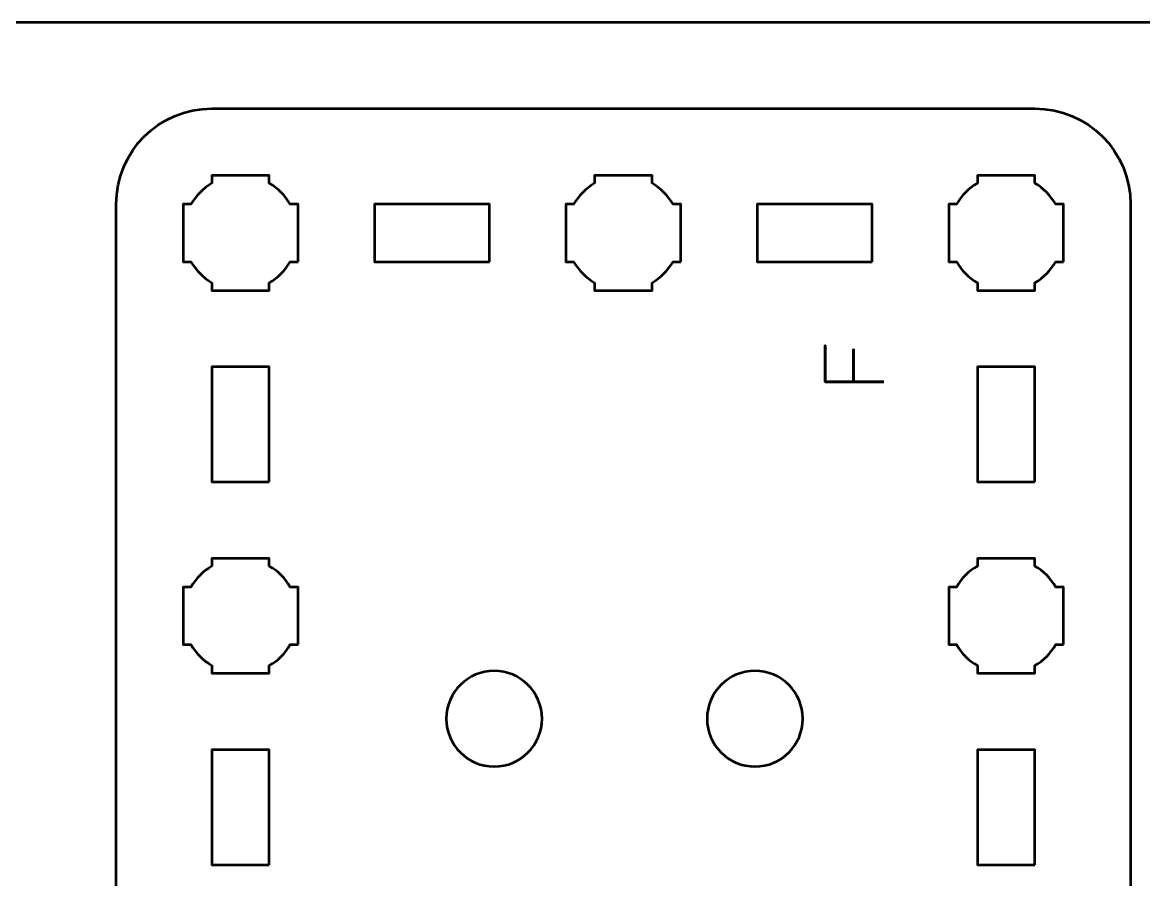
# Model space of a CAD drawing. Header units: centimetres. Extents: x -21 to 0, y -29.7 to 0.
# Drawn here: x -8.89 to -3.03, y -4.48 to 0 of the extents above; entities that cross this region are included whole.
import ezdxf

# ---------------------------------------------------------------- set-up
doc = ezdxf.new("R2010")
doc.units = ezdxf.units.CM
doc.header["$MEASUREMENT"] = 0
doc.layers.add('Layer 1', color=7, linetype='Continuous')

msp = doc.modelspace()

# ---------------------------------------------------------------- linework, layer by layer
at = {"layer": 'Layer 1', "color": 22, "lineweight": 53}
msp.add_open_spline([(-21.00003, -29.19995), (-21.00003, -29.19995), (-21.00003, -0.49992), (-21.00003, -0.49992), (-21.00003, -0.49992), (-21.00003, -0.22295), (-20.77694, 0.00004), (-20.49994, 0.00004), (-20.49994, 0.00004), (-20.49994, 0.00004), (-0.50008, 0.00004), (-0.50008, 0.00004), (-0.50008, 0.00004), (-0.22294, 0.00004), (0.00002, -0.22295), (0.00002, -0.49992), (0.00002, -0.49992), (0.00002, -0.49992), (0.00002, -29.19995), (0.00002, -29.19995), (0.00002, -29.19995), (0.00002, -29.47695), (-0.22294, -29.70004), (-0.50008, -29.70004), (-0.50008, -29.70004), (-0.50008, -29.70004), (-20.49994, -29.70004), (-20.49994, -29.70004), (-20.49994, -29.70004), (-20.77694, -29.70004), (-21.00003, -29.47695), (-21.00003, -29.19995)], degree=3, knots=[0, 0, 0, 0, 0.125, 0.125, 0.125, 0.125, 0.25, 0.25, 0.25, 0.25, 0.375, 0.375, 0.375, 0.375, 0.5, 0.5, 0.5, 0.5, 0.625, 0.625, 0.625, 0.625, 0.75, 0.75, 0.75, 0.75, 0.875, 0.875, 0.875, 0.875, 1, 1, 1, 1], dxfattribs=at)
at = {"layer": 'Layer 1', "color": 114, "lineweight": 53}
msp.add_open_spline([(-3.80017, -7.75001), (-3.80017, -7.75001), (-3.60006, -7.75003), (-3.60006, -7.75003), (-3.60006, -7.75003), (-3.32306, -7.75003), (-3.09997, -7.52694), (-3.09997, -7.24994), (-3.09997, -7.24994), (-3.09997, -7.24994), (-3.09997, -0.95007), (-3.09997, -0.95007), (-3.09997, -0.95007), (-3.09997, -0.67293), (-3.32306, -0.44997), (-3.60006, -0.44997), (-3.60006, -0.44997), (-3.60006, -0.44997), (-7.89993, -0.44997), (-7.89993, -0.44997), (-7.89993, -0.44997), (-8.17707, -0.44997), (-8.40003, -0.67293), (-8.40003, -0.95007), (-8.40003, -0.95007), (-8.40003, -0.95007), (-8.40003, -7.24994), (-8.40003, -7.24994), (-8.40003, -7.24994), (-8.40003, -7.52694), (-8.17707, -7.75003), (-7.89993, -7.75003), (-7.89993, -7.75003), (-7.89993, -7.75003), (-6.13445, -7.75003), (-6.13445, -7.75003), (-6.13445, -7.75003), (-6.13445, -7.75003), (-3.80017, -7.75001), (-3.80017, -7.75001)], degree=3, knots=[0, 0, 0, 0, 0.1, 0.1, 0.1, 0.1, 0.2, 0.2, 0.2, 0.2, 0.3, 0.3, 0.3, 0.3, 0.4, 0.4, 0.4, 0.4, 0.5, 0.5, 0.5, 0.5, 0.6, 0.6, 0.6, 0.6, 0.7, 0.7, 0.7, 0.7, 0.8, 0.8, 0.8, 0.8, 0.9, 0.9, 0.9, 0.9, 1, 1, 1, 1], dxfattribs=at)
at = {"layer": 'Layer 1', "lineweight": 53}
for points in [[(-7.45, -1.24993), (-7.45, -1.24993), (-7.49011, -1.24993), (-7.49011, -1.24993), (-7.49011, -1.24993), (-7.51643, -1.29554), (-7.55446, -1.33346), (-7.59993, -1.35978), (-7.59993, -1.35978), (-7.59993, -1.35978), (-7.59993, -1.4), (-7.59993, -1.4), (-7.59993, -1.4), (-7.59993, -1.4), (-7.75, -1.4), (-7.75, -1.4), (-7.75, -1.4), (-7.75, -1.4), (-7.89993, -1.4), (-7.89993, -1.4), (-7.89993, -1.4), (-7.89993, -1.4), (-7.89993, -1.35978), (-7.89993, -1.35978), (-7.89993, -1.35978), (-7.94555, -1.33346), (-7.98343, -1.29554), (-8.00975, -1.24993), (-8.00975, -1.24993), (-8.00975, -1.24993), (-8.05, -1.24993), (-8.05, -1.24993), (-8.05, -1.24993), (-8.05, -1.24993), (-8.05, -1.1), (-8.05, -1.1), (-8.05, -1.1), (-8.05, -1.1), (-8.05, -0.94992), (-8.05, -0.94992), (-8.05, -0.94992), (-8.05, -0.94992), (-8.00975, -0.94992), (-8.00975, -0.94992), (-8.00975, -0.94992), (-7.98343, -0.90445), (-7.94555, -0.86642), (-7.89993, -0.8401), (-7.89993, -0.8401), (-7.89993, -0.8401), (-7.89993, -0.79999), (-7.89993, -0.79999), (-7.89993, -0.79999), (-7.89993, -0.79999), (-7.75, -0.79999), (-7.75, -0.79999), (-7.75, -0.79999), (-7.75, -0.79999), (-7.59993, -0.79999), (-7.59993, -0.79999), (-7.59993, -0.79999), (-7.59993, -0.79999), (-7.59993, -0.8401), (-7.59993, -0.8401), (-7.59993, -0.8401), (-7.55446, -0.86642), (-7.51643, -0.90445), (-7.49011, -0.94992), (-7.49011, -0.94992), (-7.49011, -0.94992), (-7.45, -0.94992), (-7.45, -0.94992), (-7.45, -0.94992), (-7.45, -0.94992), (-7.45, -1.1), (-7.45, -1.1), (-7.45, -1.1), (-7.45, -1.1), (-7.45, -1.24993), (-7.45, -1.24993)], [(-5.45, -1.24993), (-5.45, -1.24993), (-5.49011, -1.24993), (-5.49011, -1.24993), (-5.49011, -1.24993), (-5.51643, -1.29554), (-5.55446, -1.33346), (-5.59993, -1.35978), (-5.59993, -1.35978), (-5.59993, -1.35978), (-5.59993, -1.4), (-5.59993, -1.4), (-5.59993, -1.4), (-5.59993, -1.4), (-5.75, -1.4), (-5.75, -1.4), (-5.75, -1.4), (-5.75, -1.4), (-5.89993, -1.4), (-5.89993, -1.4), (-5.89993, -1.4), (-5.89993, -1.4), (-5.89993, -1.35978), (-5.89993, -1.35978), (-5.89993, -1.35978), (-5.94555, -1.33346), (-5.98343, -1.29554), (-6.00975, -1.24993), (-6.00975, -1.24993), (-6.00975, -1.24993), (-6.05, -1.24993), (-6.05, -1.24993), (-6.05, -1.24993), (-6.05, -1.24993), (-6.05, -1.1), (-6.05, -1.1), (-6.05, -1.1), (-6.05, -1.1), (-6.05, -0.94992), (-6.05, -0.94992), (-6.05, -0.94992), (-6.05, -0.94992), (-6.00975, -0.94992), (-6.00975, -0.94992), (-6.00975, -0.94992), (-5.98343, -0.90445), (-5.94555, -0.86642), (-5.89993, -0.8401), (-5.89993, -0.8401), (-5.89993, -0.8401), (-5.89993, -0.79999), (-5.89993, -0.79999), (-5.89993, -0.79999), (-5.89993, -0.79999), (-5.75, -0.79999), (-5.75, -0.79999), (-5.75, -0.79999), (-5.75, -0.79999), (-5.59993, -0.79999), (-5.59993, -0.79999), (-5.59993, -0.79999), (-5.59993, -0.79999), (-5.59993, -0.8401), (-5.59993, -0.8401), (-5.59993, -0.8401), (-5.55446, -0.86642), (-5.51643, -0.90445), (-5.49011, -0.94992), (-5.49011, -0.94992), (-5.49011, -0.94992), (-5.45, -0.94992), (-5.45, -0.94992), (-5.45, -0.94992), (-5.45, -0.94992), (-5.45, -1.1), (-5.45, -1.1), (-5.45, -1.1), (-5.45, -1.1), (-5.45, -1.24993), (-5.45, -1.24993)], [(-3.45, -1.24993), (-3.45, -1.24993), (-3.49011, -1.24993), (-3.49011, -1.24993), (-3.49011, -1.24993), (-3.51643, -1.29554), (-3.55446, -1.33346), (-3.59993, -1.35978), (-3.59993, -1.35978), (-3.59993, -1.35978), (-3.59993, -1.4), (-3.59993, -1.4), (-3.59993, -1.4), (-3.59993, -1.4), (-3.75, -1.4), (-3.75, -1.4), (-3.75, -1.4), (-3.75, -1.4), (-3.89993, -1.4), (-3.89993, -1.4), (-3.89993, -1.4), (-3.89993, -1.4), (-3.89993, -1.35978), (-3.89993, -1.35978), (-3.89993, -1.35978), (-3.94555, -1.33346), (-3.98343, -1.29554), (-4.00975, -1.24993), (-4.00975, -1.24993), (-4.00975, -1.24993), (-4.05, -1.24993), (-4.05, -1.24993), (-4.05, -1.24993), (-4.05, -1.24993), (-4.05, -1.1), (-4.05, -1.1), (-4.05, -1.1), (-4.05, -1.1), (-4.05, -0.94992), (-4.05, -0.94992), (-4.05, -0.94992), (-4.05, -0.94992), (-4.00975, -0.94992), (-4.00975, -0.94992), (-4.00975, -0.94992), (-3.98343, -0.90445), (-3.94555, -0.86642), (-3.89993, -0.8401), (-3.89993, -0.8401), (-3.89993, -0.8401), (-3.89993, -0.79999), (-3.89993, -0.79999), (-3.89993, -0.79999), (-3.89993, -0.79999), (-3.75, -0.79999), (-3.75, -0.79999), (-3.75, -0.79999), (-3.75, -0.79999), (-3.59993, -0.79999), (-3.59993, -0.79999), (-3.59993, -0.79999), (-3.59993, -0.79999), (-3.59993, -0.8401), (-3.59993, -0.8401), (-3.59993, -0.8401), (-3.55446, -0.86642), (-3.51643, -0.90445), (-3.49011, -0.94992), (-3.49011, -0.94992), (-3.49011, -0.94992), (-3.45, -0.94992), (-3.45, -0.94992), (-3.45, -0.94992), (-3.45, -0.94992), (-3.45, -1.1), (-3.45, -1.1), (-3.45, -1.1), (-3.45, -1.1), (-3.45, -1.24993), (-3.45, -1.24993)], [(-7.45, -3.24993), (-7.45, -3.24993), (-7.49011, -3.24993), (-7.49011, -3.24993), (-7.49011, -3.24993), (-7.51643, -3.29554), (-7.55446, -3.33346), (-7.59993, -3.35978), (-7.59993, -3.35978), (-7.59993, -3.35978), (-7.59993, -3.4), (-7.59993, -3.4), (-7.59993, -3.4), (-7.59993, -3.4), (-7.75, -3.4), (-7.75, -3.4), (-7.75, -3.4), (-7.75, -3.4), (-7.89993, -3.4), (-7.89993, -3.4), (-7.89993, -3.4), (-7.89993, -3.4), (-7.89993, -3.35978), (-7.89993, -3.35978), (-7.89993, -3.35978), (-7.94555, -3.33346), (-7.98343, -3.29554), (-8.00975, -3.24993), (-8.00975, -3.24993), (-8.00975, -3.24993), (-8.05, -3.24993), (-8.05, -3.24993), (-8.05, -3.24993), (-8.05, -3.24993), (-8.05, -3.1), (-8.05, -3.1), (-8.05, -3.1), (-8.05, -3.1), (-8.05, -2.94992), (-8.05, -2.94992), (-8.05, -2.94992), (-8.05, -2.94992), (-8.00975, -2.94992), (-8.00975, -2.94992), (-8.00975, -2.94992), (-7.98343, -2.90445), (-7.94555, -2.86642), (-7.89993, -2.8401), (-7.89993, -2.8401), (-7.89993, -2.8401), (-7.89993, -2.79999), (-7.89993, -2.79999), (-7.89993, -2.79999), (-7.89993, -2.79999), (-7.75, -2.79999), (-7.75, -2.79999), (-7.75, -2.79999), (-7.75, -2.79999), (-7.59993, -2.79999), (-7.59993, -2.79999), (-7.59993, -2.79999), (-7.59993, -2.79999), (-7.59993, -2.8401), (-7.59993, -2.8401), (-7.59993, -2.8401), (-7.55446, -2.86642), (-7.51643, -2.90445), (-7.49011, -2.94992), (-7.49011, -2.94992), (-7.49011, -2.94992), (-7.45, -2.94992), (-7.45, -2.94992), (-7.45, -2.94992), (-7.45, -2.94992), (-7.45, -3.1), (-7.45, -3.1), (-7.45, -3.1), (-7.45, -3.1), (-7.45, -3.24993), (-7.45, -3.24993)], [(-3.45, -3.24993), (-3.45, -3.24993), (-3.49011, -3.24993), (-3.49011, -3.24993), (-3.49011, -3.24993), (-3.51643, -3.29554), (-3.55446, -3.33346), (-3.59993, -3.35978), (-3.59993, -3.35978), (-3.59993, -3.35978), (-3.59993, -3.4), (-3.59993, -3.4), (-3.59993, -3.4), (-3.59993, -3.4), (-3.75, -3.4), (-3.75, -3.4), (-3.75, -3.4), (-3.75, -3.4), (-3.89993, -3.4), (-3.89993, -3.4), (-3.89993, -3.4), (-3.89993, -3.4), (-3.89993, -3.35978), (-3.89993, -3.35978), (-3.89993, -3.35978), (-3.94555, -3.33346), (-3.98343, -3.29554), (-4.00975, -3.24993), (-4.00975, -3.24993), (-4.00975, -3.24993), (-4.05, -3.24993), (-4.05, -3.24993), (-4.05, -3.24993), (-4.05, -3.24993), (-4.05, -3.1), (-4.05, -3.1), (-4.05, -3.1), (-4.05, -3.1), (-4.05, -2.94992), (-4.05, -2.94992), (-4.05, -2.94992), (-4.05, -2.94992), (-4.00975, -2.94992), (-4.00975, -2.94992), (-4.00975, -2.94992), (-3.98343, -2.90445), (-3.94555, -2.86642), (-3.89993, -2.8401), (-3.89993, -2.8401), (-3.89993, -2.8401), (-3.89993, -2.79999), (-3.89993, -2.79999), (-3.89993, -2.79999), (-3.89993, -2.79999), (-3.75, -2.79999), (-3.75, -2.79999), (-3.75, -2.79999), (-3.75, -2.79999), (-3.59993, -2.79999), (-3.59993, -2.79999), (-3.59993, -2.79999), (-3.59993, -2.79999), (-3.59993, -2.8401), (-3.59993, -2.8401), (-3.59993, -2.8401), (-3.55446, -2.86642), (-3.51643, -2.90445), (-3.49011, -2.94992), (-3.49011, -2.94992), (-3.49011, -2.94992), (-3.45, -2.94992), (-3.45, -2.94992), (-3.45, -2.94992), (-3.45, -2.94992), (-3.45, -3.1), (-3.45, -3.1), (-3.45, -3.1), (-3.45, -3.1), (-3.45, -3.24993), (-3.45, -3.24993)]]:
    msp.add_open_spline(points, degree=3, knots=[0, 0, 0, 0, 0.05, 0.05, 0.05, 0.05, 0.1, 0.1, 0.1, 0.1, 0.15, 0.15, 0.15, 0.15, 0.2, 0.2, 0.2, 0.2, 0.25, 0.25, 0.25, 0.25, 0.3, 0.3, 0.3, 0.3, 0.35, 0.35, 0.35, 0.35, 0.4, 0.4, 0.4, 0.4, 0.45, 0.45, 0.45, 0.45, 0.5, 0.5, 0.5, 0.5, 0.55, 0.55, 0.55, 0.55, 0.6, 0.6, 0.6, 0.6, 0.65, 0.65, 0.65, 0.65, 0.7, 0.7, 0.7, 0.7, 0.75, 0.75, 0.75, 0.75, 0.8, 0.8, 0.8, 0.8, 0.85, 0.85, 0.85, 0.85, 0.9, 0.9, 0.9, 0.9, 0.95, 0.95, 0.95, 0.95, 1, 1, 1, 1], dxfattribs=at)
at = {"layer": 'Layer 1', "color": 250, "lineweight": 53}
for points in [[(-6.44998, -1.25007), (-6.44998, -1.25007), (-7.04998, -1.25007), (-7.04998, -1.25007), (-7.04998, -1.25007), (-7.04998, -1.25007), (-7.04998, -0.95007), (-7.04998, -0.95007), (-7.04998, -0.95007), (-7.04998, -0.95007), (-6.44998, -0.95007), (-6.44998, -0.95007), (-6.44998, -0.95007), (-6.44998, -0.95007), (-6.44998, -1.25007), (-6.44998, -1.25007)], [(-4.45001, -1.25007), (-4.45001, -1.25007), (-5.05002, -1.25007), (-5.05002, -1.25007), (-5.05002, -1.25007), (-5.05002, -1.25007), (-5.05002, -0.95007), (-5.05002, -0.95007), (-5.05002, -0.95007), (-5.05002, -0.95007), (-4.45001, -0.95007), (-4.45001, -0.95007), (-4.45001, -0.95007), (-4.45001, -0.95007), (-4.45001, -1.25007), (-4.45001, -1.25007)], [(-7.59993, -2.40002), (-7.59993, -2.40002), (-7.89993, -2.40002), (-7.89993, -2.40002), (-7.89993, -2.40002), (-7.89993, -2.40002), (-7.89993, -1.80002), (-7.89993, -1.80002), (-7.89993, -1.80002), (-7.89993, -1.80002), (-7.59993, -1.80002), (-7.59993, -1.80002), (-7.59993, -1.80002), (-7.59993, -1.80002), (-7.59993, -2.40002), (-7.59993, -2.40002)], [(-3.60006, -2.40002), (-3.60006, -2.40002), (-3.90007, -2.40002), (-3.90007, -2.40002), (-3.90007, -2.40002), (-3.90007, -2.40002), (-3.90007, -1.80002), (-3.90007, -1.80002), (-3.90007, -1.80002), (-3.90007, -1.80002), (-3.60006, -1.80002), (-3.60006, -1.80002), (-3.60006, -1.80002), (-3.60006, -1.80002), (-3.60006, -2.40002), (-3.60006, -2.40002)], [(-6.67497, -3.63745), (-6.67497, -3.4994), (-6.56302, -3.38745), (-6.42497, -3.38745), (-6.42497, -3.38745), (-6.28692, -3.38745), (-6.17497, -3.4994), (-6.17497, -3.63745), (-6.17497, -3.63745), (-6.17497, -3.7755), (-6.28692, -3.88745), (-6.42497, -3.88745), (-6.42497, -3.88745), (-6.56302, -3.88745), (-6.67497, -3.7755), (-6.67497, -3.63745)], [(-5.31247, -3.63745), (-5.31247, -3.4994), (-5.20052, -3.38745), (-5.06247, -3.38745), (-5.06247, -3.38745), (-4.92442, -3.38745), (-4.81247, -3.4994), (-4.81247, -3.63745), (-4.81247, -3.63745), (-4.81247, -3.7755), (-4.92442, -3.88745), (-5.06247, -3.88745), (-5.06247, -3.88745), (-5.20052, -3.88745), (-5.31247, -3.7755), (-5.31247, -3.63745)], [(-7.59993, -4.39999), (-7.59993, -4.39999), (-7.89993, -4.39999), (-7.89993, -4.39999), (-7.89993, -4.39999), (-7.89993, -4.39999), (-7.89993, -3.79998), (-7.89993, -3.79998), (-7.89993, -3.79998), (-7.89993, -3.79998), (-7.59993, -3.79998), (-7.59993, -3.79998), (-7.59993, -3.79998), (-7.59993, -3.79998), (-7.59993, -4.39999), (-7.59993, -4.39999)], [(-3.60006, -4.39999), (-3.60006, -4.39999), (-3.90007, -4.39999), (-3.90007, -4.39999), (-3.90007, -4.39999), (-3.90007, -4.39999), (-3.90007, -3.79998), (-3.90007, -3.79998), (-3.90007, -3.79998), (-3.90007, -3.79998), (-3.60006, -3.79998), (-3.60006, -3.79998), (-3.60006, -3.79998), (-3.60006, -3.79998), (-3.60006, -4.39999), (-3.60006, -4.39999)]]:
    msp.add_open_spline(points, degree=3, knots=[0, 0, 0, 0, 0.25, 0.25, 0.25, 0.25, 0.5, 0.5, 0.5, 0.5, 0.75, 0.75, 0.75, 0.75, 1, 1, 1, 1], dxfattribs=at)
at = {"layer": 'Layer 1', "color": 30, "lineweight": 53}
for points, knots in [([(-4.38947, -1.87699), (-4.38947, -1.87699), (-4.69469, -1.87699), (-4.69469, -1.87699), (-4.69469, -1.87699), (-4.69469, -1.87699), (-4.69469, -1.68776), (-4.69469, -1.68776), (-4.69469, -1.68776), (-4.69469, -1.68776), (-4.69469, -1.87699), (-4.69469, -1.87699), (-4.69469, -1.87699), (-4.69469, -1.87699), (-4.38947, -1.87699), (-4.38947, -1.87699)], [0, 0, 0, 0, 0.25, 0.25, 0.25, 0.25, 0.5, 0.5, 0.5, 0.5, 0.75, 0.75, 0.75, 0.75, 1, 1, 1, 1]), ([(-4.54653, -1.70512), (-4.54653, -1.70512), (-4.54653, -1.87699), (-4.54653, -1.87699), (-4.54653, -1.87699), (-4.54653, -1.87699), (-4.54653, -1.70512), (-4.54653, -1.70512)], [0, 0, 0, 0, 0.5, 0.5, 0.5, 0.5, 1, 1, 1, 1])]:
    msp.add_open_spline(points, degree=3, knots=knots, dxfattribs=at)

doc.saveas('drawing.dxf')
